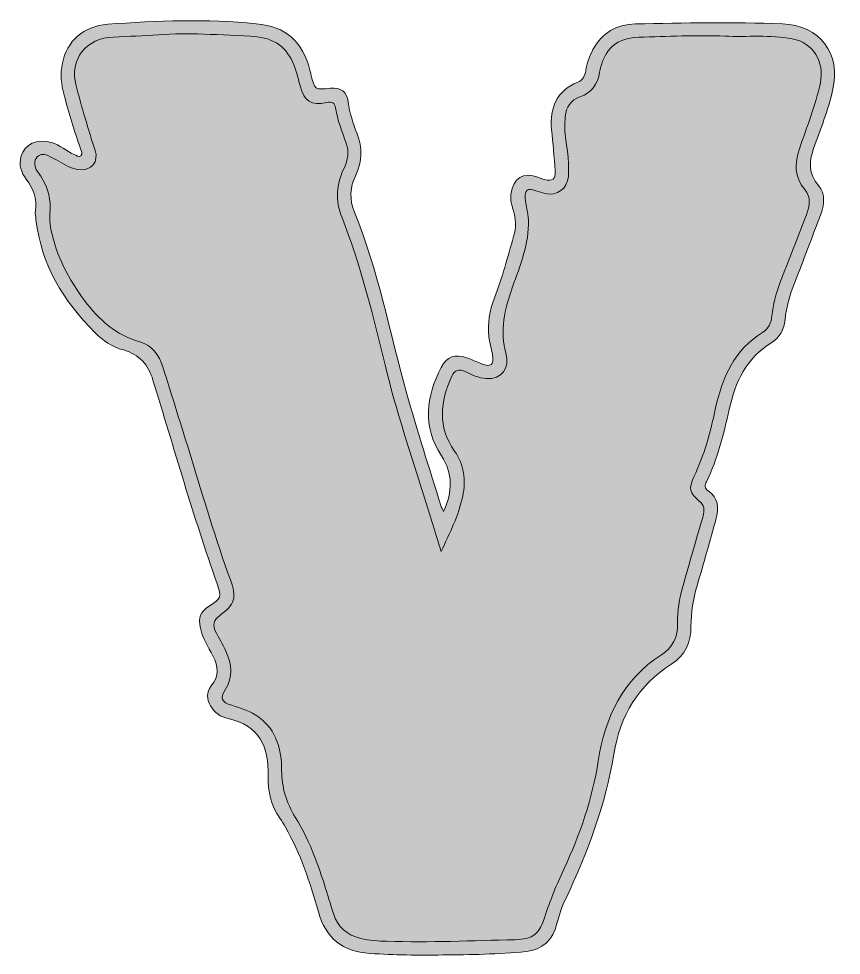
# Model space of a CAD drawing. Extents: x 400 to 1460, y -1150 to -809.
# Drawn here: x 950.7 to 1217.3, y -1133.6 to -830.1 of the extents above; entities that cross this region are included whole.
import ezdxf

# ---------------------------------------------------------------- set-up
doc = ezdxf.new("R2010")
doc.units = 0
doc.header["$MEASUREMENT"] = 0
doc.layers.add('katman 1', color=7, linetype='Continuous')

# ---------------------------------------------------------------- blocks, each defined once
blk = doc.blocks.new('block 2')
at = {"layer": 'katman 1', "true_color": 0xffffff}
h = blk.add_hatch(color=7, dxfattribs=at)
h.dxf.hatch_style = 2
edge = h.paths.add_edge_path()
edge.add_spline(control_points=[(1088.37, -989.8), (1091.4, -983.46), (1091.45, -977.42), (1087.74, -971.75), (1081.47, -962.15), (1082.72, -952.65), (1087.67, -943.13), (1089.56, -939.51), (1092.08, -938.67), (1095.96, -940.02), (1097.55, -940.57), (1099.09, -941.3), (1100.66, -941.91), (1103.83, -943.14), (1104.78, -942.39), (1104.26, -938.99), (1103.96, -937.05), (1103.33, -935.16), (1103.12, -933.22), (1102.62, -928.89), (1103.31, -924.66), (1104.9, -920.61), (1107.45, -914.13), (1109.13, -907.38), (1111.13, -900.73), (1112, -897.82), (1111.9, -894.91), (1110.97, -892.03), (1110.45, -890.41), (1110, -888.79), (1110.25, -887.05), (1111.03, -881.53), (1114.06, -879.69), (1119.26, -881.62), (1119.85, -881.84), (1120.43, -882.09), (1121.03, -882.24), (1123.76, -882.93), (1124.78, -882.21), (1124.6, -879.38), (1124.31, -874.93), (1123.83, -870.49), (1123.43, -866.04), (1122.8, -859.02), (1124.96, -853.54), (1131.91, -850.72), (1133.62, -850.03), (1134.23, -848.59), (1134.5, -846.94), (1134.89, -844.54), (1135.68, -842.29), (1136.84, -840.15), (1139.8, -834.71), (1144.43, -831.96), (1150.54, -831.83), (1166.44, -831.49), (1182.34, -831.21), (1198.24, -831.8), (1210.42, -832.25), (1217.35, -841.37), (1214.54, -853.38), (1213.03, -859.82), (1210.64, -865.97), (1208.39, -872.16), (1206.84, -876.46), (1206.62, -880.34), (1209.92, -884.15), (1212.37, -886.97), (1211.81, -890.52), (1210.57, -893.83), (1207.81, -901.16), (1205.04, -908.49), (1202.17, -915.79), (1200.66, -919.63), (1199.55, -923.54), (1199.11, -927.66), (1198.79, -930.72), (1197.44, -933.46), (1194.81, -935.07), (1186.6, -940.06), (1182.95, -947.88), (1180.99, -956.76), (1179.22, -964.78), (1177.31, -972.74), (1173.63, -980.15), (1173.06, -981.28), (1172.94, -982.29), (1174.21, -983.16), (1177.43, -985.37), (1177.77, -988.54), (1176.81, -991.98), (1174.79, -999.28), (1172.77, -1006.59), (1170.59, -1013.85), (1169.3, -1018.17), (1168.63, -1022.53), (1168.62, -1027.03), (1168.61, -1032.07), (1166.79, -1036.45), (1162.46, -1039.17), (1151.5, -1046.03), (1145.68, -1055.94), (1143.58, -1068.55), (1140.87, -1084.84), (1135.14, -1100.19), (1128.11, -1115.07), (1126.84, -1117.74), (1125.85, -1120.5), (1125.15, -1123.37), (1123.87, -1128.56), (1120.47, -1131.89), (1115.16, -1132.42), (1106.18, -1133.3), (1097.15, -1133.42), (1088.13, -1133.52), (1080.27, -1133.61), (1072.41, -1133.58), (1064.55, -1132.99), (1055.53, -1132.31), (1050.31, -1128.26), (1047.81, -1119.49), (1045.11, -1110.04), (1042.08, -1100.74), (1037.18, -1092.15), (1036.6, -1091.15), (1036.04, -1090.13), (1035.37, -1089.19), (1032.46, -1085.11), (1031.4, -1080.6), (1031.54, -1075.58), (1031.81, -1066.03), (1028.58, -1059.01), (1018.56, -1056.94), (1016.08, -1056.43), (1014.18, -1055.01), (1012.89, -1052.8), (1011.61, -1050.59), (1011.39, -1048.43), (1013.1, -1046.34), (1015.67, -1043.22), (1015.45, -1039.99), (1013.64, -1036.62), (1012.09, -1033.73), (1010.28, -1030.95), (1009.57, -1027.66), (1008.78, -1024.07), (1009.42, -1022.41), (1012.51, -1020.43), (1016.29, -1018.01), (1016.5, -1017.51), (1015, -1013.27), (1007.31, -991.5), (1001, -969.3), (994.19, -947.26), (992.63, -942.22), (989.79, -938.88), (984.6, -937.48), (981.01, -936.51), (977.95, -934.42), (975.34, -931.8), (965.17, -921.63), (957.98, -909.88), (956.27, -895.28), (956.16, -894.31), (955.94, -893.29), (956.1, -892.35), (956.76, -888.44), (955.38, -885.16), (953.1, -882.14), (951.45, -879.95), (950.67, -877.55), (951.4, -874.86), (952.51, -870.74), (956.79, -868.83), (961.33, -870.24), (964.02, -871.07), (966.09, -873.02), (968.63, -874.11), (969.31, -874.4), (970.08, -875.19), (970.82, -874.51), (971.53, -873.87), (970.99, -873.04), (970.72, -872.28), (968.67, -866.58), (966.98, -860.77), (965.38, -854.92), (964.45, -851.5), (964.1, -848.03), (964.82, -844.58), (966.32, -837.33), (971.6, -832.56), (979.52, -831.95), (995.56, -830.73), (1011.63, -830.14), (1027.69, -831.74), (1037.33, -832.7), (1042.65, -837.46), (1045.09, -846.83), (1045.2, -847.26), (1045.31, -847.7), (1045.41, -848.13), (1046.65, -853.19), (1046.65, -853.19), (1051.71, -852.68), (1055.13, -852.34), (1057.03, -853.71), (1057.49, -857.1), (1057.97, -860.67), (1059.1, -864.04), (1060.36, -867.38), (1062.09, -871.93), (1062.14, -876.37), (1059.92, -880.84), (1057.99, -884.71), (1057.87, -888.86), (1059.49, -892.81), (1067.28, -911.7), (1070.89, -931.78), (1076.39, -951.32), (1079.86, -963.67), (1083.84, -975.87), (1087.61, -988.14), (1087.76, -988.62), (1088.03, -989.06), (1088.37, -989.8)], knot_values=[0, 0, 0, 0, 1, 1, 1, 2, 2, 2, 3, 3, 3, 4, 4, 4, 5, 5, 5, 6, 6, 6, 7, 7, 7, 8, 8, 8, 9, 9, 9, 10, 10, 10, 11, 11, 11, 12, 12, 12, 13, 13, 13, 14, 14, 14, 15, 15, 15, 16, 16, 16, 17, 17, 17, 18, 18, 18, 19, 19, 19, 20, 20, 20, 21, 21, 21, 22, 22, 22, 23, 23, 23, 24, 24, 24, 25, 25, 25, 26, 26, 26, 27, 27, 27, 28, 28, 28, 29, 29, 29, 30, 30, 30, 31, 31, 31, 32, 32, 32, 33, 33, 33, 34, 34, 34, 35, 35, 35, 36, 36, 36, 37, 37, 37, 38, 38, 38, 39, 39, 39, 40, 40, 40, 41, 41, 41, 42, 42, 42, 43, 43, 43, 44, 44, 44, 45, 45, 45, 46, 46, 46, 47, 47, 47, 48, 48, 48, 49, 49, 49, 50, 50, 50, 51, 51, 51, 52, 52, 52, 53, 53, 53, 54, 54, 54, 55, 55, 55, 56, 56, 56, 57, 57, 57, 58, 58, 58, 59, 59, 59, 60, 60, 60, 61, 61, 61, 62, 62, 62, 63, 63, 63, 64, 64, 64, 65, 65, 65, 66, 66, 66, 67, 67, 67, 68, 68, 68, 69, 69, 69, 70, 70, 70, 71, 71, 71, 72, 72, 72, 73, 73, 73, 74, 74, 74, 75, 75, 75, 75], degree=3, periodic=1)
at = {"layer": 'katman 1', "true_color": 0x007e00}
h = blk.add_hatch(color=96, dxfattribs=at)
h.dxf.hatch_style = 2
edge = h.paths.add_edge_path()
edge.add_spline(control_points=[(1087.62, -1002.78), (1090.41, -996.74), (1093.32, -991.1), (1094.61, -984.84), (1095.68, -979.61), (1095.11, -974.67), (1092, -970.28), (1086.36, -962.33), (1087.32, -954.22), (1091.07, -945.96), (1091.99, -943.92), (1093.47, -943.52), (1095.45, -944.48), (1097.61, -945.52), (1099.7, -946.58), (1102.23, -946.74), (1107.43, -947.05), (1109.82, -943.12), (1108.68, -938.93), (1106.58, -931.21), (1108.21, -924.25), (1110.76, -917.06), (1113.24, -910.05), (1116.17, -903.04), (1115.93, -895.37), (1115.85, -893), (1115.06, -890.65), (1114.89, -888.27), (1114.69, -885.53), (1115.63, -884.98), (1118.3, -885.88), (1119.31, -886.22), (1120.33, -886.55), (1121.37, -886.79), (1125.23, -887.67), (1128.52, -885.24), (1128.86, -881.25), (1129.19, -877.3), (1128.68, -873.4), (1128.08, -869.52), (1127.68, -866.93), (1127.64, -864.34), (1127.84, -861.78), (1128.07, -858.81), (1129.76, -856.46), (1132.56, -855.48), (1136.5, -854.1), (1138.33, -851.37), (1139.01, -847.46), (1139.43, -845), (1140.26, -842.64), (1141.79, -840.59), (1144.27, -837.28), (1147.83, -836.25), (1151.68, -836.14), (1160.97, -835.9), (1170.28, -835.38), (1179.55, -835.79), (1186.85, -836.1), (1194.23, -835.27), (1201.46, -836.64), (1208.29, -837.93), (1211.95, -844.06), (1210.56, -850.89), (1209.06, -858.26), (1206.13, -865.17), (1203.79, -872.27), (1202.21, -877.06), (1201.99, -881.35), (1205.55, -885.48), (1207.6, -887.85), (1207.12, -890.89), (1206.08, -893.63), (1203.27, -901.05), (1200.36, -908.43), (1197.44, -915.81), (1196.08, -919.23), (1195.29, -922.78), (1194.87, -926.42), (1194.62, -928.65), (1193.79, -930.6), (1191.83, -931.81), (1182.72, -937.46), (1178.75, -946.3), (1176.61, -956.27), (1174.97, -963.95), (1172.95, -971.5), (1169.55, -978.62), (1167.81, -982.26), (1168.15, -983.85), (1171.2, -986.31), (1172.95, -987.72), (1173.1, -989.32), (1172.52, -991.31), (1170.3, -998.91), (1168.13, -1006.53), (1165.96, -1014.14), (1164.86, -1018.01), (1164.1, -1021.95), (1164.28, -1026), (1164.47, -1030.42), (1162.65, -1033.92), (1159.04, -1036.22), (1146.38, -1044.31), (1140.77, -1056.57), (1138.54, -1070.72), (1136.63, -1082.91), (1132.64, -1094.37), (1127.51, -1105.5), (1125.16, -1110.61), (1122.92, -1115.74), (1121.27, -1121.13), (1119.58, -1126.64), (1117.39, -1128.44), (1111.59, -1128.57), (1097.74, -1128.88), (1083.89, -1129.53), (1070.04, -1129.08), (1067.22, -1128.99), (1064.35, -1128.83), (1061.55, -1128.16), (1057.09, -1127.09), (1054.08, -1124.43), (1052.7, -1120.1), (1050.72, -1113.91), (1048.99, -1107.63), (1046.58, -1101.58), (1044.83, -1097.19), (1042.85, -1092.91), (1040.33, -1088.88), (1037.44, -1084.26), (1035.92, -1079.27), (1035.9, -1073.7), (1035.87, -1067.02), (1034.37, -1060.78), (1028.52, -1056.46), (1025.87, -1054.51), (1022.79, -1053.64), (1019.75, -1052.62), (1016.41, -1051.51), (1015.86, -1050.5), (1017.6, -1047.62), (1020.14, -1043.43), (1019.8, -1039.29), (1017.85, -1035.1), (1016.84, -1032.92), (1015.64, -1030.82), (1014.52, -1028.69), (1013.44, -1026.61), (1013.88, -1024.97), (1015.78, -1023.58), (1020.8, -1019.93), (1021.39, -1017.61), (1019.3, -1011.96), (1014.46, -998.83), (1010.61, -985.38), (1006.47, -972.02), (1003.47, -962.33), (1000.46, -952.63), (997.39, -942.96), (996.17, -939.12), (993.94, -935.99), (989.91, -934.84), (982.21, -932.65), (976.64, -927.67), (972.02, -921.48), (966.85, -914.56), (962.9, -907.02), (961.13, -898.46), (960.63, -896.05), (960.81, -893.65), (960.85, -891.25), (960.91, -887.54), (959.82, -884.24), (957.84, -881.17), (957.35, -880.42), (956.73, -879.74), (956.37, -878.94), (955.77, -877.6), (955.5, -876.15), (956.64, -874.94), (957.73, -873.78), (959.12, -873.97), (960.36, -874.58), (962.43, -875.6), (964.4, -876.83), (966.46, -877.86), (967.49, -878.36), (968.62, -878.79), (969.74, -878.96), (974.57, -879.69), (976.56, -876.23), (975.46, -872.84), (973.2, -865.9), (971.13, -858.89), (969.28, -851.84), (967.02, -843.23), (972.56, -836.33), (981.42, -836.07), (991.15, -835.79), (1000.86, -834.64), (1010.59, -835.1), (1016.38, -835.38), (1022.17, -835.42), (1027.95, -836.01), (1034.48, -836.69), (1038.29, -840.29), (1040.3, -846.21), (1040.93, -848.07), (1041.39, -849.97), (1041.9, -851.86), (1043.28, -856.9), (1045.47, -858.36), (1050.51, -857.27), (1052.25, -856.89), (1053.15, -857.4), (1053.39, -859.02), (1054.01, -863.02), (1055.48, -866.74), (1056.83, -870.51), (1057.82, -873.27), (1057.44, -875.89), (1056.13, -878.52), (1053.58, -883.67), (1053.34, -889.13), (1055.39, -894.37), (1061.47, -909.94), (1065.58, -926.06), (1069.45, -942.27), (1072.98, -957.09), (1077.88, -971.52), (1082.46, -986.03), (1084.22, -991.6), (1085.9, -997.2), (1087.62, -1002.78)], knot_values=[0, 0, 0, 0, 1, 1, 1, 2, 2, 2, 3, 3, 3, 4, 4, 4, 5, 5, 5, 6, 6, 6, 7, 7, 7, 8, 8, 8, 9, 9, 9, 10, 10, 10, 11, 11, 11, 12, 12, 12, 13, 13, 13, 14, 14, 14, 15, 15, 15, 16, 16, 16, 17, 17, 17, 18, 18, 18, 19, 19, 19, 20, 20, 20, 21, 21, 21, 22, 22, 22, 23, 23, 23, 24, 24, 24, 25, 25, 25, 26, 26, 26, 27, 27, 27, 28, 28, 28, 29, 29, 29, 30, 30, 30, 31, 31, 31, 32, 32, 32, 33, 33, 33, 34, 34, 34, 35, 35, 35, 36, 36, 36, 37, 37, 37, 38, 38, 38, 39, 39, 39, 40, 40, 40, 41, 41, 41, 42, 42, 42, 43, 43, 43, 44, 44, 44, 45, 45, 45, 46, 46, 46, 47, 47, 47, 48, 48, 48, 49, 49, 49, 50, 50, 50, 51, 51, 51, 52, 52, 52, 53, 53, 53, 54, 54, 54, 55, 55, 55, 56, 56, 56, 57, 57, 57, 58, 58, 58, 59, 59, 59, 60, 60, 60, 61, 61, 61, 62, 62, 62, 63, 63, 63, 64, 64, 64, 65, 65, 65, 66, 66, 66, 67, 67, 67, 68, 68, 68, 69, 69, 69, 70, 70, 70, 71, 71, 71, 72, 72, 72, 73, 73, 73, 74, 74, 74, 75, 75, 75, 76, 76, 76, 77, 77, 77, 78, 78, 78, 78], degree=3, periodic=1)
at = {"layer": 'katman 1', "lineweight": 0}
for points, knots in [([(1088.37, -989.8), (1091.4, -983.46), (1091.45, -977.42), (1087.74, -971.75), (1081.47, -962.15), (1082.72, -952.65), (1087.67, -943.13), (1089.56, -939.51), (1092.08, -938.67), (1095.96, -940.02), (1097.55, -940.57), (1099.09, -941.3), (1100.66, -941.91), (1103.83, -943.14), (1104.78, -942.39), (1104.26, -938.99), (1103.96, -937.05), (1103.33, -935.16), (1103.12, -933.22), (1102.62, -928.89), (1103.31, -924.66), (1104.9, -920.61), (1107.45, -914.13), (1109.13, -907.38), (1111.13, -900.73), (1112, -897.82), (1111.9, -894.91), (1110.97, -892.03), (1110.45, -890.41), (1110, -888.79), (1110.25, -887.05), (1111.03, -881.53), (1114.06, -879.69), (1119.26, -881.62), (1119.85, -881.84), (1120.43, -882.09), (1121.03, -882.24), (1123.76, -882.93), (1124.78, -882.21), (1124.6, -879.38), (1124.31, -874.93), (1123.83, -870.49), (1123.43, -866.04), (1122.8, -859.02), (1124.96, -853.54), (1131.91, -850.72), (1133.62, -850.03), (1134.23, -848.59), (1134.5, -846.94), (1134.89, -844.54), (1135.68, -842.29), (1136.84, -840.15), (1139.8, -834.71), (1144.43, -831.96), (1150.54, -831.83), (1166.44, -831.49), (1182.34, -831.21), (1198.24, -831.8), (1210.42, -832.25), (1217.35, -841.37), (1214.54, -853.38), (1213.03, -859.82), (1210.64, -865.97), (1208.39, -872.16), (1206.84, -876.46), (1206.62, -880.34), (1209.92, -884.15), (1212.37, -886.97), (1211.81, -890.52), (1210.57, -893.83), (1207.81, -901.16), (1205.04, -908.49), (1202.17, -915.79), (1200.66, -919.63), (1199.55, -923.54), (1199.11, -927.66), (1198.79, -930.72), (1197.44, -933.46), (1194.81, -935.07), (1186.6, -940.06), (1182.95, -947.88), (1180.99, -956.76), (1179.22, -964.78), (1177.31, -972.74), (1173.63, -980.15), (1173.06, -981.28), (1172.94, -982.29), (1174.21, -983.16), (1177.43, -985.37), (1177.77, -988.54), (1176.81, -991.98), (1174.79, -999.28), (1172.77, -1006.59), (1170.59, -1013.85), (1169.3, -1018.17), (1168.63, -1022.53), (1168.62, -1027.03), (1168.61, -1032.07), (1166.79, -1036.45), (1162.46, -1039.17), (1151.5, -1046.03), (1145.68, -1055.94), (1143.58, -1068.55), (1140.87, -1084.84), (1135.14, -1100.19), (1128.11, -1115.07), (1126.84, -1117.74), (1125.85, -1120.5), (1125.15, -1123.37), (1123.87, -1128.56), (1120.47, -1131.89), (1115.16, -1132.42), (1106.18, -1133.3), (1097.15, -1133.42), (1088.13, -1133.52), (1080.27, -1133.61), (1072.41, -1133.58), (1064.55, -1132.99), (1055.53, -1132.31), (1050.31, -1128.26), (1047.81, -1119.49), (1045.11, -1110.04), (1042.08, -1100.74), (1037.18, -1092.15), (1036.6, -1091.15), (1036.04, -1090.13), (1035.37, -1089.19), (1032.46, -1085.11), (1031.4, -1080.6), (1031.54, -1075.58), (1031.81, -1066.03), (1028.58, -1059.01), (1018.56, -1056.94), (1016.08, -1056.43), (1014.18, -1055.01), (1012.89, -1052.8), (1011.61, -1050.59), (1011.39, -1048.43), (1013.1, -1046.34), (1015.67, -1043.22), (1015.45, -1039.99), (1013.64, -1036.62), (1012.09, -1033.73), (1010.28, -1030.95), (1009.57, -1027.66), (1008.78, -1024.07), (1009.42, -1022.41), (1012.51, -1020.43), (1016.29, -1018.01), (1016.5, -1017.51), (1015, -1013.27), (1007.31, -991.5), (1001, -969.3), (994.19, -947.26), (992.63, -942.22), (989.79, -938.88), (984.6, -937.48), (981.01, -936.51), (977.95, -934.42), (975.34, -931.8), (965.17, -921.63), (957.98, -909.88), (956.27, -895.28), (956.16, -894.31), (955.94, -893.29), (956.1, -892.35), (956.76, -888.44), (955.38, -885.16), (953.1, -882.14), (951.45, -879.95), (950.67, -877.55), (951.4, -874.86), (952.51, -870.74), (956.79, -868.83), (961.33, -870.24), (964.02, -871.07), (966.09, -873.02), (968.63, -874.11), (969.31, -874.4), (970.08, -875.19), (970.82, -874.51), (971.53, -873.87), (970.99, -873.04), (970.72, -872.28), (968.67, -866.58), (966.98, -860.77), (965.38, -854.92), (964.45, -851.5), (964.1, -848.03), (964.82, -844.58), (966.32, -837.33), (971.6, -832.56), (979.52, -831.95), (995.56, -830.73), (1011.63, -830.14), (1027.69, -831.74), (1037.33, -832.7), (1042.65, -837.46), (1045.09, -846.83), (1045.2, -847.26), (1045.31, -847.7), (1045.41, -848.13), (1046.65, -853.19), (1046.65, -853.19), (1051.71, -852.68), (1055.13, -852.34), (1057.03, -853.71), (1057.49, -857.1), (1057.97, -860.67), (1059.1, -864.04), (1060.36, -867.38), (1062.09, -871.93), (1062.14, -876.37), (1059.92, -880.84), (1057.99, -884.71), (1057.87, -888.86), (1059.49, -892.81), (1067.28, -911.7), (1070.89, -931.78), (1076.39, -951.32), (1079.86, -963.67), (1083.84, -975.87), (1087.61, -988.14), (1087.76, -988.62), (1088.03, -989.06), (1088.37, -989.8)], [0, 0, 0, 0, 1, 1, 1, 2, 2, 2, 3, 3, 3, 4, 4, 4, 5, 5, 5, 6, 6, 6, 7, 7, 7, 8, 8, 8, 9, 9, 9, 10, 10, 10, 11, 11, 11, 12, 12, 12, 13, 13, 13, 14, 14, 14, 15, 15, 15, 16, 16, 16, 17, 17, 17, 18, 18, 18, 19, 19, 19, 20, 20, 20, 21, 21, 21, 22, 22, 22, 23, 23, 23, 24, 24, 24, 25, 25, 25, 26, 26, 26, 27, 27, 27, 28, 28, 28, 29, 29, 29, 30, 30, 30, 31, 31, 31, 32, 32, 32, 33, 33, 33, 34, 34, 34, 35, 35, 35, 36, 36, 36, 37, 37, 37, 38, 38, 38, 39, 39, 39, 40, 40, 40, 41, 41, 41, 42, 42, 42, 43, 43, 43, 44, 44, 44, 45, 45, 45, 46, 46, 46, 47, 47, 47, 48, 48, 48, 49, 49, 49, 50, 50, 50, 51, 51, 51, 52, 52, 52, 53, 53, 53, 54, 54, 54, 55, 55, 55, 56, 56, 56, 57, 57, 57, 58, 58, 58, 59, 59, 59, 60, 60, 60, 61, 61, 61, 62, 62, 62, 63, 63, 63, 64, 64, 64, 65, 65, 65, 66, 66, 66, 67, 67, 67, 68, 68, 68, 69, 69, 69, 70, 70, 70, 71, 71, 71, 72, 72, 72, 73, 73, 73, 74, 74, 74, 75, 75, 75, 75]), ([(1087.62, -1002.78), (1090.41, -996.74), (1093.32, -991.1), (1094.61, -984.84), (1095.68, -979.61), (1095.11, -974.67), (1092, -970.28), (1086.36, -962.33), (1087.32, -954.22), (1091.07, -945.96), (1091.99, -943.92), (1093.47, -943.52), (1095.45, -944.48), (1097.61, -945.52), (1099.7, -946.58), (1102.23, -946.74), (1107.43, -947.05), (1109.82, -943.12), (1108.68, -938.93), (1106.58, -931.21), (1108.21, -924.25), (1110.76, -917.06), (1113.24, -910.05), (1116.17, -903.04), (1115.93, -895.37), (1115.85, -893), (1115.06, -890.65), (1114.89, -888.27), (1114.69, -885.53), (1115.63, -884.98), (1118.3, -885.88), (1119.31, -886.22), (1120.33, -886.55), (1121.37, -886.79), (1125.23, -887.67), (1128.52, -885.24), (1128.86, -881.25), (1129.19, -877.3), (1128.68, -873.4), (1128.08, -869.52), (1127.68, -866.93), (1127.64, -864.34), (1127.84, -861.78), (1128.07, -858.81), (1129.76, -856.46), (1132.56, -855.48), (1136.5, -854.1), (1138.33, -851.37), (1139.01, -847.46), (1139.43, -845), (1140.26, -842.64), (1141.79, -840.59), (1144.27, -837.28), (1147.83, -836.25), (1151.68, -836.14), (1160.97, -835.9), (1170.28, -835.38), (1179.55, -835.79), (1186.85, -836.1), (1194.23, -835.27), (1201.46, -836.64), (1208.29, -837.93), (1211.95, -844.06), (1210.56, -850.89), (1209.06, -858.26), (1206.13, -865.17), (1203.79, -872.27), (1202.21, -877.06), (1201.99, -881.35), (1205.55, -885.48), (1207.6, -887.85), (1207.12, -890.89), (1206.08, -893.63), (1203.27, -901.05), (1200.36, -908.43), (1197.44, -915.81), (1196.08, -919.23), (1195.29, -922.78), (1194.87, -926.42), (1194.62, -928.65), (1193.79, -930.6), (1191.83, -931.81), (1182.72, -937.46), (1178.75, -946.3), (1176.61, -956.27), (1174.97, -963.95), (1172.95, -971.5), (1169.55, -978.62), (1167.81, -982.26), (1168.15, -983.85), (1171.2, -986.31), (1172.95, -987.72), (1173.1, -989.32), (1172.52, -991.31), (1170.3, -998.91), (1168.13, -1006.53), (1165.96, -1014.14), (1164.86, -1018.01), (1164.1, -1021.95), (1164.28, -1026), (1164.47, -1030.42), (1162.65, -1033.92), (1159.04, -1036.22), (1146.38, -1044.31), (1140.77, -1056.57), (1138.54, -1070.72), (1136.63, -1082.91), (1132.64, -1094.37), (1127.51, -1105.5), (1125.16, -1110.61), (1122.92, -1115.74), (1121.27, -1121.13), (1119.58, -1126.64), (1117.39, -1128.44), (1111.59, -1128.57), (1097.74, -1128.88), (1083.89, -1129.53), (1070.04, -1129.08), (1067.22, -1128.99), (1064.35, -1128.83), (1061.55, -1128.16), (1057.09, -1127.09), (1054.08, -1124.43), (1052.7, -1120.1), (1050.72, -1113.91), (1048.99, -1107.63), (1046.58, -1101.58), (1044.83, -1097.19), (1042.85, -1092.91), (1040.33, -1088.88), (1037.44, -1084.26), (1035.92, -1079.27), (1035.9, -1073.7), (1035.87, -1067.02), (1034.37, -1060.78), (1028.52, -1056.46), (1025.87, -1054.51), (1022.79, -1053.64), (1019.75, -1052.62), (1016.41, -1051.51), (1015.86, -1050.5), (1017.6, -1047.62), (1020.14, -1043.43), (1019.8, -1039.29), (1017.85, -1035.1), (1016.84, -1032.92), (1015.64, -1030.82), (1014.52, -1028.69), (1013.44, -1026.61), (1013.88, -1024.97), (1015.78, -1023.58), (1020.8, -1019.93), (1021.39, -1017.61), (1019.3, -1011.96), (1014.46, -998.83), (1010.61, -985.38), (1006.47, -972.02), (1003.47, -962.33), (1000.46, -952.63), (997.39, -942.96), (996.17, -939.12), (993.94, -935.99), (989.91, -934.84), (982.21, -932.65), (976.64, -927.67), (972.02, -921.48), (966.85, -914.56), (962.9, -907.02), (961.13, -898.46), (960.63, -896.05), (960.81, -893.65), (960.85, -891.25), (960.91, -887.54), (959.82, -884.24), (957.84, -881.17), (957.35, -880.42), (956.73, -879.74), (956.37, -878.94), (955.77, -877.6), (955.5, -876.15), (956.64, -874.94), (957.73, -873.78), (959.12, -873.97), (960.36, -874.58), (962.43, -875.6), (964.4, -876.83), (966.46, -877.86), (967.49, -878.36), (968.62, -878.79), (969.74, -878.96), (974.57, -879.69), (976.56, -876.23), (975.46, -872.84), (973.2, -865.9), (971.13, -858.89), (969.28, -851.84), (967.02, -843.23), (972.56, -836.33), (981.42, -836.07), (991.15, -835.79), (1000.86, -834.64), (1010.59, -835.1), (1016.38, -835.38), (1022.17, -835.42), (1027.95, -836.01), (1034.48, -836.69), (1038.29, -840.29), (1040.3, -846.21), (1040.93, -848.07), (1041.39, -849.97), (1041.9, -851.86), (1043.28, -856.9), (1045.47, -858.36), (1050.51, -857.27), (1052.25, -856.89), (1053.15, -857.4), (1053.39, -859.02), (1054.01, -863.02), (1055.48, -866.74), (1056.83, -870.51), (1057.82, -873.27), (1057.44, -875.89), (1056.13, -878.52), (1053.58, -883.67), (1053.34, -889.13), (1055.39, -894.37), (1061.47, -909.94), (1065.58, -926.06), (1069.45, -942.27), (1072.98, -957.09), (1077.88, -971.52), (1082.46, -986.03), (1084.22, -991.6), (1085.9, -997.2), (1087.62, -1002.78)], [0, 0, 0, 0, 1, 1, 1, 2, 2, 2, 3, 3, 3, 4, 4, 4, 5, 5, 5, 6, 6, 6, 7, 7, 7, 8, 8, 8, 9, 9, 9, 10, 10, 10, 11, 11, 11, 12, 12, 12, 13, 13, 13, 14, 14, 14, 15, 15, 15, 16, 16, 16, 17, 17, 17, 18, 18, 18, 19, 19, 19, 20, 20, 20, 21, 21, 21, 22, 22, 22, 23, 23, 23, 24, 24, 24, 25, 25, 25, 26, 26, 26, 27, 27, 27, 28, 28, 28, 29, 29, 29, 30, 30, 30, 31, 31, 31, 32, 32, 32, 33, 33, 33, 34, 34, 34, 35, 35, 35, 36, 36, 36, 37, 37, 37, 38, 38, 38, 39, 39, 39, 40, 40, 40, 41, 41, 41, 42, 42, 42, 43, 43, 43, 44, 44, 44, 45, 45, 45, 46, 46, 46, 47, 47, 47, 48, 48, 48, 49, 49, 49, 50, 50, 50, 51, 51, 51, 52, 52, 52, 53, 53, 53, 54, 54, 54, 55, 55, 55, 56, 56, 56, 57, 57, 57, 58, 58, 58, 59, 59, 59, 60, 60, 60, 61, 61, 61, 62, 62, 62, 63, 63, 63, 64, 64, 64, 65, 65, 65, 66, 66, 66, 67, 67, 67, 68, 68, 68, 69, 69, 69, 70, 70, 70, 71, 71, 71, 72, 72, 72, 73, 73, 73, 74, 74, 74, 75, 75, 75, 76, 76, 76, 77, 77, 77, 78, 78, 78, 78])]:
    blk.add_open_spline(points, degree=3, knots=knots, dxfattribs=at)

msp = doc.modelspace()

# ---------------------------------------------------------------- block references
at = {"layer": 'katman 1'}
msp.add_blockref('block 2', (0, 0), dxfattribs=at)

doc.saveas('drawing.dxf')
